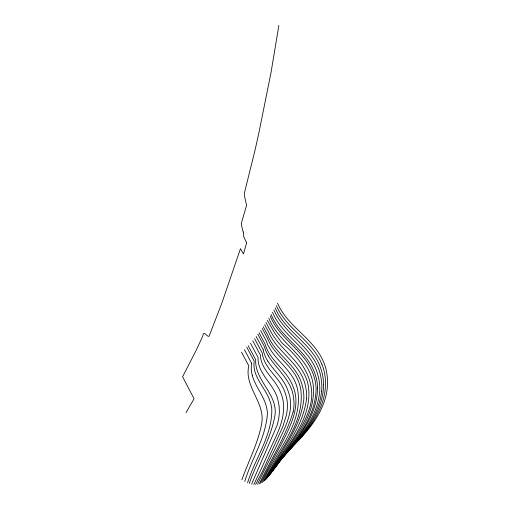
<?xml version="1.0" encoding="UTF-8"?>
<svg xmlns="http://www.w3.org/2000/svg" width="510" height="510" viewBox="0 0 510 510"><rect width="100%" height="100%" fill="white"/><g stroke="black" fill="none" stroke-linecap="round" stroke-linejoin="round"><path stroke-width="0.76" d="M321.574 391.661C317.571 423.051 292.695 445.268 273.621 468.327M278.849 25.5L270.969 72.834L258.882 132.829L255.07 150.093L244.469 192.735L244.296 195.069L246.566 205.39L241.262 223.571L241.95 227.288A13.228 4.061 67.8 0 1 242.263 228.48L242.454 229.29A9.773 2.996 67.8 0 0 242.862 230.832L242.989 231.208A8.179 2.512 67.8 0 1 243.136 231.699L243.2 231.935M293.129 411.755C285.555 437.363 270.529 459.803 259.335 483.85M244.774 481.395C251.71 458.63 265.933 437.637 267.393 413.502A35.898 32.168 18.4 0 0 266.666 407.745C264.103 395.989 255.414 386.829 252.227 375.328M247.573 482.785C255.198 458.216 272.295 435.585 271.798 409.135A40.366 36.178 18.4 0 0 271.671 408.096L271.594 407.573A38.76 34.737 18.4 0 0 270.759 403.697C267.157 388.792 251.761 377.553 254.229 361.207L246.783 347.221M241.867 479.808C248.619 461.002 258.175 442.897 261.783 423.141C264.684 405.093 249.364 391.317 248.109 374.059A36.038 32.296 18.4 0 1 248.077 373.326L248.07 373.078A33.909 30.383 18.4 0 1 248.803 365.868L241.549 352.231M249.199 483.435C257.129 461.174 270.122 440.238 274.686 416.995C279.219 394.785 254.471 380.887 255.695 359.76L248.204 345.697M257.531 484.296C264.99 468.097 273.768 452.529 281.004 436.216C287.417 422.892 293.951 407.7 288.698 392.808A45.76 41.01 18.4 0 0 288.418 391.935L288.118 391.068A45.683 40.94 18.4 0 0 287.468 389.347C283.35 378.394 274.042 370.808 267.814 361.201M251.621 484.13L277.191 425.066L278.74 418.678L279.378 412.348L279.142 406.24L278.007 400.21A43.337 38.837 18.4 0 0 277.784 399.4C274.157 384.024 257.352 374.002 258.047 357.427L250.48 343.224M255.593 484.5L262.733 470.857L282.661 427.093L286.492 414.847L287.321 409.167L287.417 403.984A43.12 38.639 18.4 0 0 286.843 399.069L286.728 398.488A44.109 39.531 18.4 0 0 286.416 397.054L286.269 396.48A44.976 40.303 18.4 0 0 285.874 395.059L285.702 394.491A45.498 40.774 18.4 0 0 285.428 393.643L285.23 393.082A45.67 40.928 18.4 0 0 284.924 392.241L284.714 391.686A44.415 39.805 18.4 0 0 284.376 390.851C279.308 376.922 263.963 368.456 262.293 353.13L254.592 338.666M260.534 483.403C268.757 466.363 278.658 450.196 286.862 433.156C293.594 418.984 299.612 402.454 293.237 387.007A47.035 42.145 18.4 0 0 292.893 386.108A47.143 42.247 18.4 0 0 292.275 384.629L292.013 384.036A46.99 42.113 18.4 0 0 291.599 383.163C284.88 368.743 269.58 359.983 265.155 344.231L259.016 332.718M253.846 484.462C261.267 469.468 267.693 454.008 274.89 438.912C280.207 427.469 284.969 414.961 283.279 402.116A43.554 39.034 18.4 0 0 283.165 401.268A41.871 37.523 18.4 0 0 283.024 400.426L282.974 400.146A40.774 36.541 18.4 0 0 282.744 399.024A39.327 35.241 18.4 0 0 281.169 393.79A42.655 38.224 18.4 0 0 280.615 392.445C275.566 379.083 260.846 370.177 260.406 355.1L252.75 340.731M262.134 482.581C275.272 452.446 303.788 424.397 297.547 389.136A48.801 43.732 18.4 0 0 297.311 388.193A47.436 42.508 18.4 0 0 297.056 387.249A45.466 40.749 18.4 0 0 293.275 378.19C285.498 364.841 271.314 356.012 266.22 340.916L260.68 330.512M263.625 481.548C277.689 451.764 305.841 423.81 300.632 388.48A50.809 45.53 18.4 0 0 300.409 387.504L300.084 386.217A49.585 44.434 18.4 0 0 299.816 385.254A47.793 42.834 18.4 0 0 295.226 374.831A50.923 45.632 18.4 0 0 294.678 373.964C286.257 361.335 272.805 352.41 267.227 337.792L262.197 328.351M186.003 412.692L194.068 398.737L182.593 376.75L196.235 350.236L202.891 335.746L203.248 333.782L204.612 333.521L208.15 336.332L209.087 336.23L221.875 303.029L240.484 248.676L243.48 253.929L246.636 242.868M264.703 480.643C278.485 454.333 299.867 430.517 303.75 400.133A48.342 43.318 18.4 0 0 303.82 395.218A50.241 45.02 18.4 0 0 303.45 391.259L303.182 389.608A51.057 45.753 18.4 0 0 302.997 388.62L302.857 387.963A51.51 46.161 18.4 0 0 302.628 386.982A51.918 46.531 18.4 0 0 302.111 385.024C296.954 364.554 275.623 354.686 267.954 335.554L263.249 326.731M266.048 479.343C280.347 453.384 302.353 429.93 306.427 399.54A51.057 45.753 18.4 0 0 306.516 398.552M267.336 477.959C282.444 450.464 309.697 425.525 308.907 391.941A52.626 47.162 18.4 0 0 308.824 390.921C307.721 364.095 280.538 351.779 269.841 329.74L265.965 322.46M269.745 474.95C287.079 447.378 316.149 421.196 313.325 385.879A56.023 50.203 18.4 0 0 313.115 384.444C309.398 355.789 278.753 343.714 268.77 318.125M270.88 473.274C288.552 447.506 314.613 423.408 316.092 390.201A55.067 49.349 18.4 0 0 316.034 387.676A51.625 46.263 18.4 0 0 313.777 375.832L313.542 375.124A57.069 51.14 18.4 0 0 313.166 374.072C304.84 350.459 279.346 339.188 270.185 315.913M271.588 472.12C289.98 446.358 317.067 421.942 317.571 387.951M272.633 470.271C290.904 446.269 316.276 423.81 319.668 392.031A55.329 49.585 18.4 0 0 319.789 389.487A55.354 49.61 18.4 0 0 319.757 386.567A56.24 50.401 18.4 0 0 319.541 383.641A55.686 49.897 18.4 0 0 319.413 382.545L319.081 380.358A55.934 50.12 18.4 0 0 318.877 379.261L318.565 377.808A56.463 50.605 18.4 0 0 318.297 376.724A57.196 51.255 18.4 0 0 318.01 375.64C311.463 348.827 282.642 337.091 272.506 312.222M274.476 466.446C295.143 443.12 322.237 419.488 323.57 385.942A57.209 51.268 18.4 0 0 323.576 384.47M275.362 464.31L294.06 444.956M294.57 444.408C311.941 426.615 328.026 403.474 325.182 377.343A57.247 51.306 18.4 0 0 325.055 376.227A53.69 48.112 18.4 0 0 321.982 364.522M276.203 462.092L290.515 448.182M291.057 447.652C311.406 428.693 331.634 403.219 326.84 373.53A52.702 47.232 18.4 0 0 323.072 360.736L322.728 360.034A58.911 52.791 18.4 0 0 322.212 358.976C311.47 337.161 287.219 325.839 277.536 303.227M268.247 355.853C277.21 369.769 292.217 380.957 293.658 398.724A47.761 42.802 18.4 0 1 293.766 399.649L293.798 399.955A47.602 42.661 18.4 0 1 293.881 400.879A47.589 42.649 18.4 0 1 293.97 402.415A46.219 41.418 18.4 0 1 293.996 403.952A44 39.429 18.4 0 1 293.135 411.755M271.103 314.46C280.532 338.034 306.548 349.433 314.849 373.556A51.191 45.874 18.4 0 1 317.609 387.957M273.902 309.978C285.135 336.466 317.653 349.127 321.262 379.574A56.623 50.745 18.4 0 1 321.472 381.046A53.703 48.125 18.4 0 1 321.587 391.661M267.31 320.35L274.629 332.998L281.775 342.701A52.906 47.411 18.4 0 0 282.508 343.523C300.709 358.511 316.767 380.855 310.284 405.667C304.336 427.928 288.494 445.479 277.242 465.088A47.857 42.885 18.4 0 1 276.057 466.682L271.039 472.853A45.199 40.507 18.4 0 0 268.541 476.518M264.613 324.602L268.897 332.647C277.81 352.882 301.066 363.553 305.496 386.229A47.149 42.253 18.4 0 1 306.542 398.552M257.843 334.267L264.403 346.577A42.91 38.454 18.4 0 0 268.266 355.84M256.186 336.472L263.332 349.898M244.405 349.669L251.793 363.541M276.42 305.7C286.269 328.925 311.82 340.234 321.523 363.458A56.393 50.541 18.4 0 1 321.969 364.522M275.164 307.906C285.466 332.603 314.09 344.142 321.408 370.489A57.471 51.504 18.4 0 1 321.727 371.58A57.891 51.88 18.4 0 1 322.607 375.245A57.636 51.65 18.4 0 1 323.059 377.821L323.251 379.3A57.235 51.287 18.4 0 1 323.404 380.779A56.285 50.439 18.4 0 1 323.487 381.888A57.636 51.65 18.4 0 1 323.576 384.438M246.547 242.703L243.876 236.94L243.359 233.65A5.839 1.791 67.8 0 0 243.276 232.012M267.884 361.163A34.82 31.199 18.4 0 1 263.217 349.911M252.322 375.309A29.867 26.762 18.4 0 1 251.666 363.515"/></g></svg>
